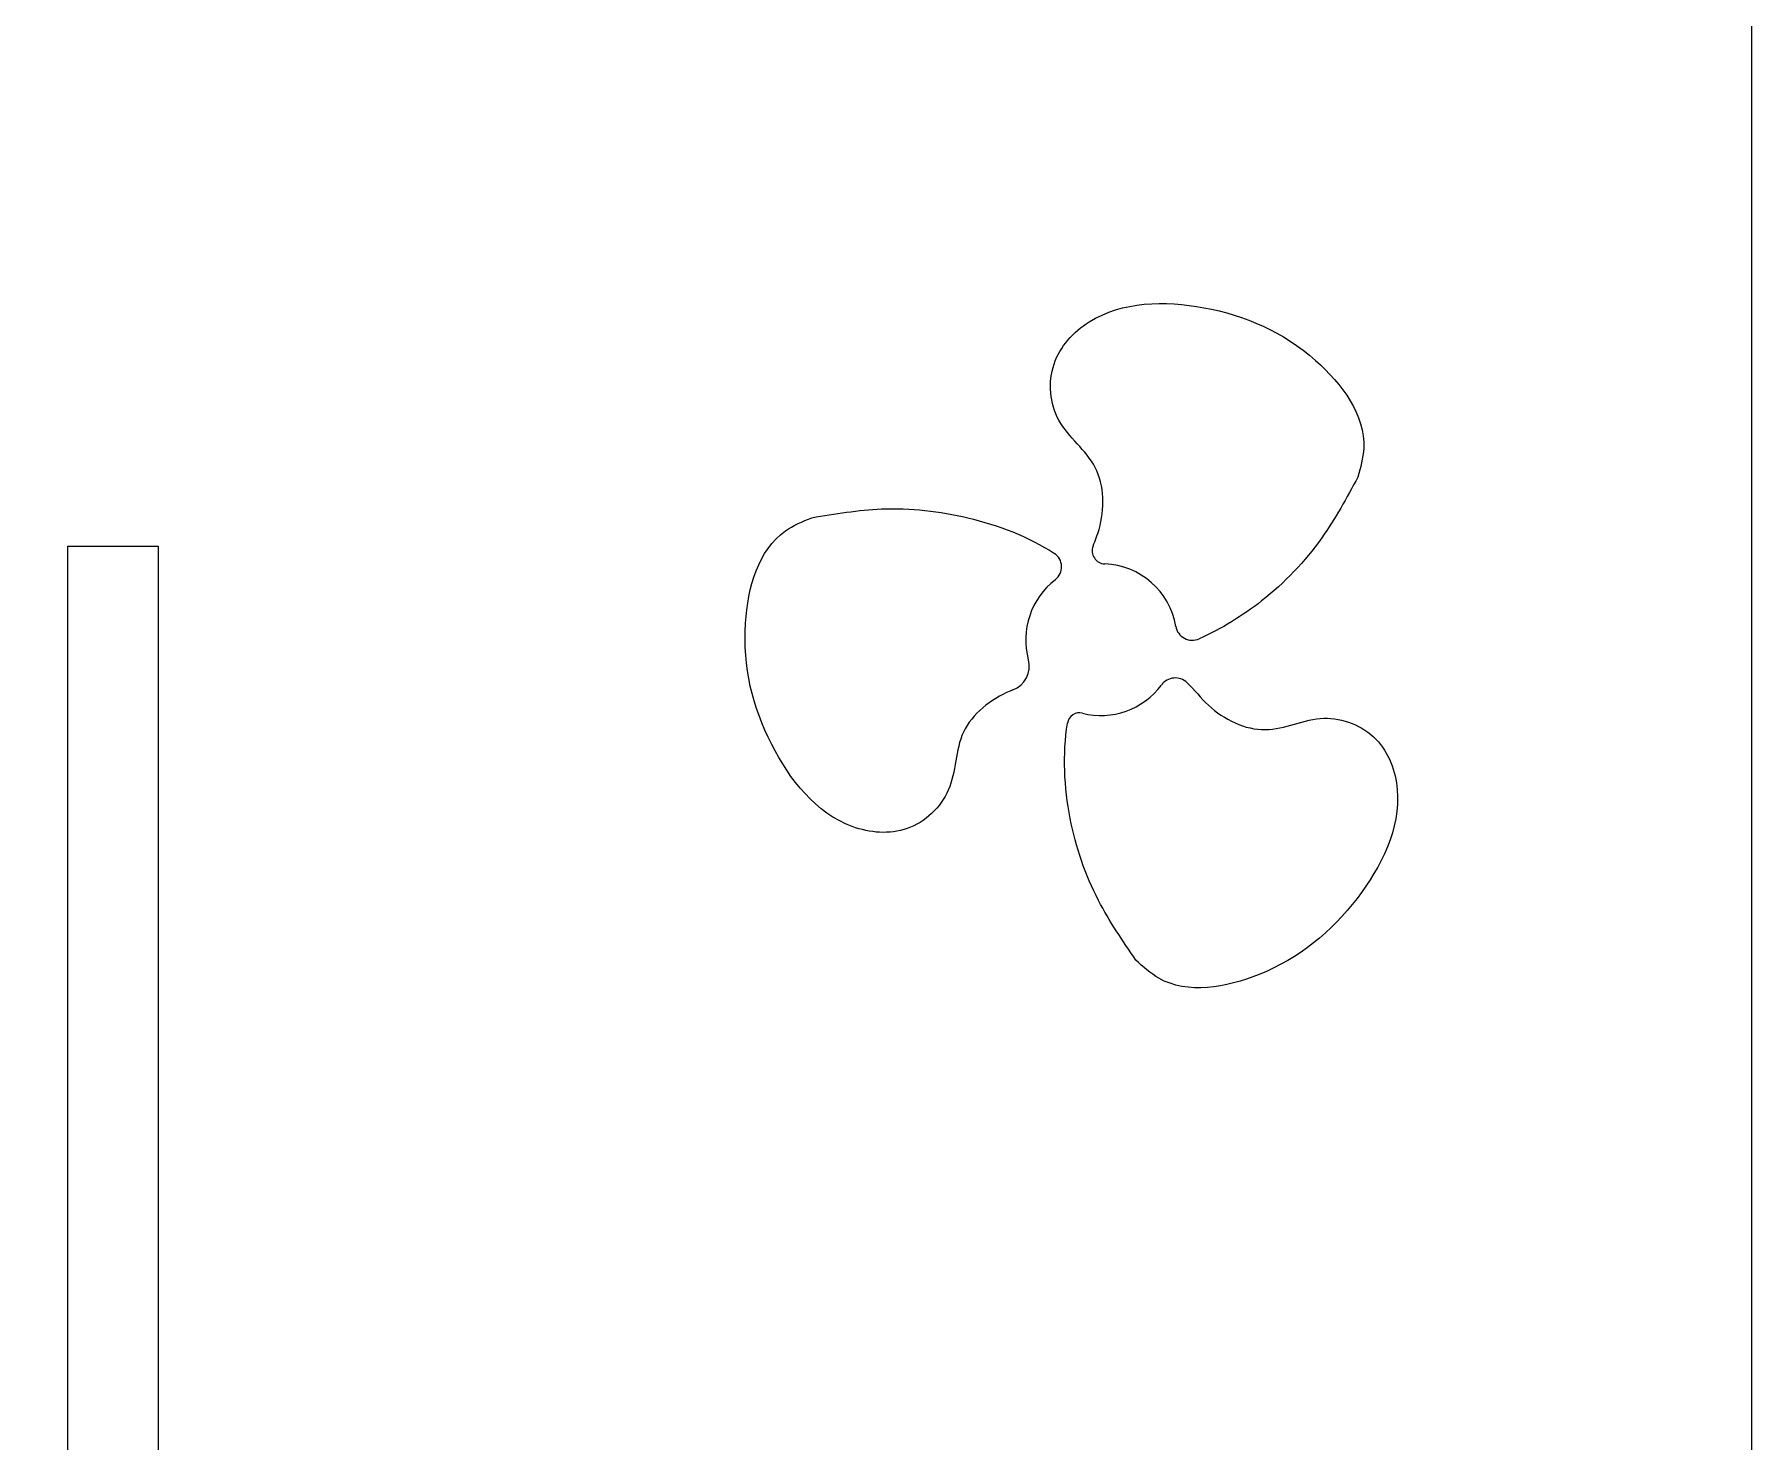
# Model space of a CAD drawing. Header units: metres. Extents: x -2538 to 7610, y -1082 to -498.
# Drawn here: x 6187.2 to 6331.3, y -963.8 to -845.8 of the extents above; entities that cross this region are included whole.
import ezdxf

# ---------------------------------------------------------------- set-up
doc = ezdxf.new("R2010")
doc.units = ezdxf.units.M
doc.linetypes.add('AUSGEZOGEN', pattern=[0])
doc.layers.add('Standard', color=7, linetype='AUSGEZOGEN', lineweight=25)

# ---------------------------------------------------------------- blocks, each defined once
blk = doc.blocks.new('COMPLEXOBJECT_186')
at = {"layer": 'Standard', "color": 7, "linetype": 'AUSGEZOGEN', "lineweight": 13}
for centre, major_axis, start_param, end_param in [((6282.91, -901.23), (0.75, 1.25), 6.063983, 7.747492), ((6276.71, -896.56), (3.27, 5.47), 3.431753, 4.605899), ((6274.88, -903.72), (0.526, 0.881), 0.29016, 1.960733)]:
    blk.add_ellipse(centre, major_axis=major_axis, ratio=0.99288, start_param=start_param, end_param=end_param, dxfattribs=at)
for points, start_tangent, end_tangent in [([(6283.91, -900.18), (6285.7, -902.06), (6290.47, -904.11), (6295.38, -903.16), (6299.75, -904.91), (6301.53, -909.14), (6298.16, -918.26), (6289.94, -924.65), (6281.54, -924.96), (6279.61, -923.44)], (0.000725, -0.000689), (-0.000739, 0.000674)), ([(6279.61, -923.44), (6276.48, -918.44), (6274.1, -911.56), (6273.87, -903.57)], (-0.000563, 0.000827), (0.000151, 0.000989))]:
    blk.add_spline(points, degree=3, dxfattribs=dict(at, start_tangent=start_tangent, end_tangent=end_tangent))
blk = doc.blocks.new('COMPLEXOBJECT_187')
at = {"layer": 'Standard', "color": 7, "linetype": 'AUSGEZOGEN', "lineweight": 13}
for centre, major_axis, start_param, end_param in [((6272.04, -890.46), (0.69, 1.16), 4.336194, 6.247926), ((6276.71, -896.56), (3.27, 5.47), 1.194602, 2.376013), ((6268.57, -898.81), (1.08, 1.81), 4.03076, 5.517605)]:
    blk.add_ellipse(centre, major_axis=major_axis, ratio=0.99288, start_param=start_param, end_param=end_param, dxfattribs=at)
for points, start_tangent, end_tangent in [([(6252.43, -886.33), (6258.29, -885.6), (6265.52, -886.34), (6272.78, -889.33)], (0.000987, 0.000163), (0.00084, -0.000543)), ([(6269.28, -900.78), (6269.06, -900.87), (6265.15, -904.33), (6263.88, -909.18), (6260.42, -912.41), (6255.83, -912.24), (6249.07, -905.35), (6246.87, -895.19), (6250.22, -887.44), (6252.43, -886.33)], (-0.000938, -0.000347), (0.000923, 0.000384))]:
    blk.add_spline(points, degree=3, dxfattribs=dict(at, start_tangent=start_tangent, end_tangent=end_tangent))
blk = doc.blocks.new('COMPLEXOBJECT_188')
at = {"layer": 'Standard', "color": 7, "linetype": 'AUSGEZOGEN', "lineweight": 13}
for centre, major_axis, start_param, end_param in [((6277.05, -889.1), (0.567, 0.95), 1.74922, 3.637), ((6276.71, -896.56), (3.27, 5.47), 5.424284, 6.778593), ((6284.35, -895.19), (0.73, 1.22), 2.282692, 4.103172)]:
    blk.add_ellipse(centre, major_axis=major_axis, ratio=0.99288, start_param=start_param, end_param=end_param, dxfattribs=at)
for points, start_tangent, end_tangent in [([(6276.03, -888.71), (6276.52, -887.31), (6276.2, -882.11), (6273.16, -878.16), (6272.75, -873.45), (6275.7, -869.91), (6285.31, -868.72), (6294.68, -873.14), (6298.72, -880.5), (6298.23, -882.93)], (0.000356, 0.000935), (-0.000266, -0.000964)), ([(6298.23, -882.93), (6295.2, -888.03), (6290.16, -893.31), (6284.93, -896.49)], (-0.000478, -0.000878), (-0.00091, -0.000414))]:
    blk.add_spline(points, degree=3, dxfattribs=dict(at, start_tangent=start_tangent, end_tangent=end_tangent))

msp = doc.modelspace()

# ---------------------------------------------------------------- linework, layer by layer
at = {"layer": 'Standard', "color": 7, "linetype": 'AUSGEZOGEN', "lineweight": 13}
for points in [[(5769.26, -1081.87), (6331.26, -1081.87), (6331.26, -519.87), (5769.26, -519.87), (5769.26, -1081.87)], [(6190.04, -888.71), (6197.62, -888.71), (6197.62, -1003.47), (6190.04, -1003.47), (6190.04, -888.71)]]:
    msp.add_lwpolyline(points, close=True, dxfattribs=at)

# ---------------------------------------------------------------- block references
for name in ['COMPLEXOBJECT_188', 'COMPLEXOBJECT_187', 'COMPLEXOBJECT_186']:
    msp.add_blockref(name, (0, 0), dxfattribs=at)

doc.saveas('drawing.dxf')
